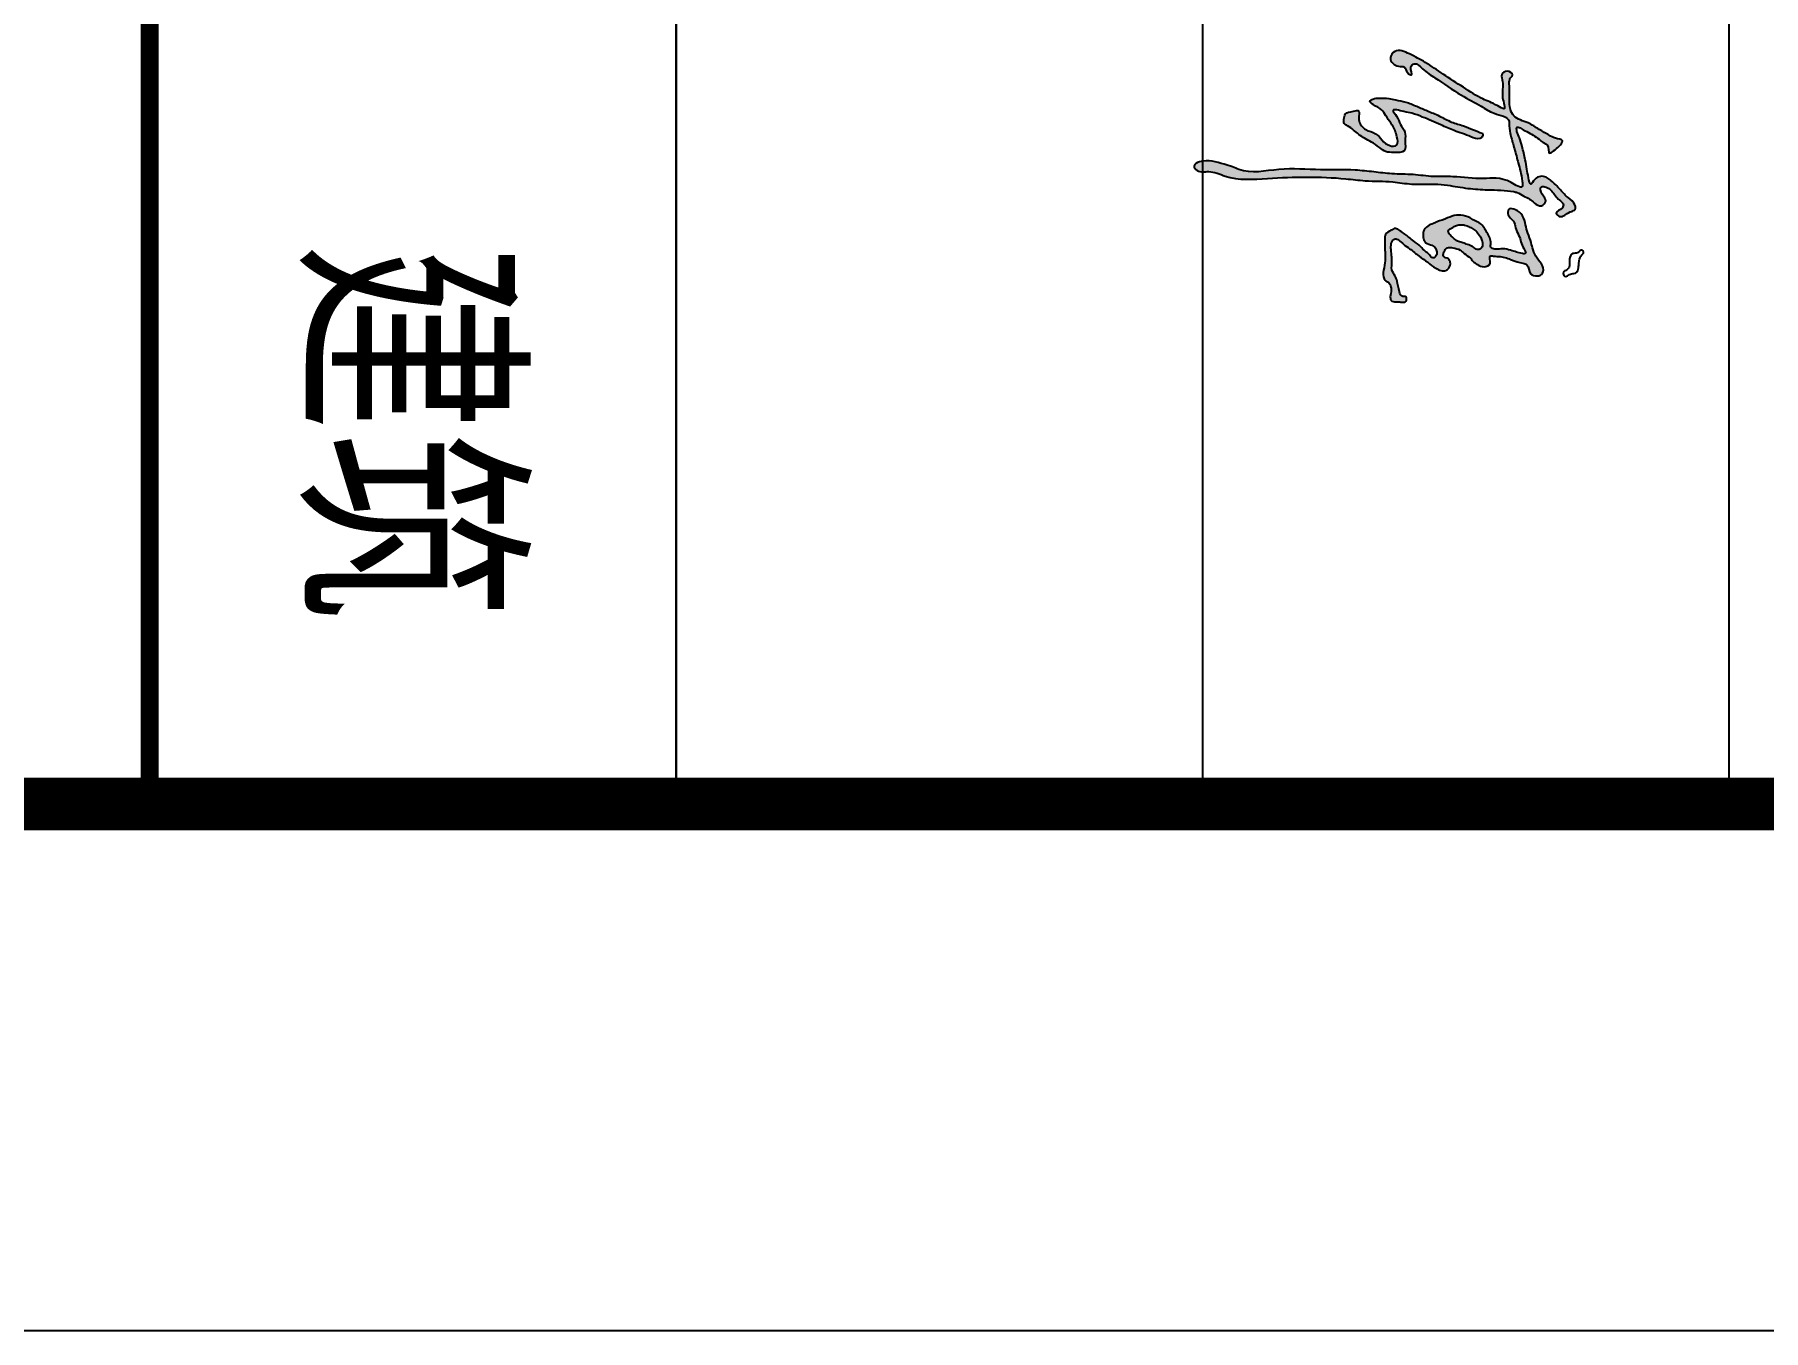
# Model space of a CAD drawing. Extents: x 174641 to 414490, y 73126 to 493158.
# Drawn here: x 366872 to 370156, y 171989 to 174450 of the extents above; entities that cross this region are included whole.
import ezdxf

# ---------------------------------------------------------------- set-up
doc = ezdxf.new("R2010")
doc.units = 0
doc.header["$LTSCALE"] = 1000
doc.header["$MEASUREMENT"] = 0
for name, color, linetype in [('PUB_TITLE', 7, 'Continuous'), ('TWT_TITLE', 7, 'Continuous'), ('文字和字符', 7, 'Continuous')]:
    doc.layers.add(name, color=color, linetype=linetype)
doc.styles.add('-宋体', font='', dxfattribs={"width": 0.8})
doc.styles.get('-宋体').set_extended_font_data('SimSun')

msp = doc.modelspace()

# ---------------------------------------------------------------- hatches: boundary and pattern name
at = {"layer": '文字和字符'}
h = msp.add_hatch(color=6, dxfattribs=at)
edge = h.paths.add_edge_path()
edge.add_spline(control_points=[(369673.3, 174350.5), (369673.3, 174350.3), (369673.4, 174325.8), (369672.9, 174310.4), (369683.4, 174289.1), (369708.3, 174285), (369728.5, 174269.7), (369747, 174260.7), (369759.3, 174252.1), (369778.9, 174251), (369766.7, 174236), (369759.8, 174231.1), (369745.4, 174219.8), (369749, 174240.9), (369738.1, 174243.9), (369727.8, 174253.3), (369712.4, 174263.1), (369699.3, 174269.3), (369686.6, 174276.8), (369687, 174262.9), (369693.7, 174253.5), (369698, 174234.2), (369703, 174215.1), (369706.6, 174194.2), (369708.9, 174181.6), (369713.2, 174159.7), (369722.7, 174181.6), (369740, 174182.4), (369754.4, 174171.4), (369766.9, 174159.4), (369780.4, 174142.5), (369794.9, 174134.4), (369801.5, 174117.2), (369789.1, 174114), (369781.3, 174109.1), (369772.5, 174103), (369764.9, 174105.6), (369759, 174114.7), (369774.5, 174117.2), (369777.1, 174130.2), (369763.6, 174137.6), (369757.3, 174150.2), (369747.3, 174158.9), (369740.4, 174161.1), (369729.7, 174162.4), (369734.7, 174144.6), (369746.5, 174135), (369733.2, 174121.4), (369720.6, 174129.4), (369711.9, 174138.2), (369699.9, 174143.3), (369690.7, 174149.8), (369667.5, 174154.7), (369636.1, 174154.8), (369593.9, 174157.2), (369560.5, 174163.6), (369524.9, 174167), (369489.9, 174164.3), (369446.4, 174172.1), (369404.3, 174171), (369325.5, 174181.3), (369237.4, 174179.6), (369147.9, 174171.6), (369106.1, 174193.4), (369083.1, 174186.5), (369070.5, 174202.4), (369098.6, 174215.3), (369121.3, 174206.2), (369146.2, 174199.5), (369178.2, 174183.9), (369237.3, 174198.4), (369309.8, 174191.9), (369370.3, 174194.1), (369415.3, 174189.5), (369451.9, 174184.7), (369489.9, 174185.1), (369528.4, 174179.3), (369572.6, 174181.5), (369623.9, 174173.3), (369661.7, 174181.7), (369699.8, 174153.8), (369696.4, 174182.7), (369690.7, 174203), (369684.3, 174228.3), (369679.1, 174245.3), (369675.5, 174259.9), (369672.4, 174272.7), (369674, 174293.8), (369643, 174298.5), (369616.3, 174316.6), (369576.4, 174336.6), (369539.8, 174363.4), (369511.4, 174380.5), (369495.7, 174398.7), (369482.3, 174387.8), (369492.2, 174369.5), (369476.7, 174377.8), (369476.4, 174390.9), (369458.2, 174387.6), (369441.6, 174403.1), (369458.4, 174425.1), (369486.6, 174412), (369515.3, 174397.1), (369549, 174373.4), (369584.7, 174350.8), (369619.9, 174327.5), (369643.4, 174319.9), (369668.9, 174303), (369655.5, 174337.7), (369664.3, 174354.1), (369655.5, 174374.6), (369668.5, 174383.5), (369681.8, 174375.9), (369677.3, 174369.3), (369674.3, 174367.3), (369673.9, 174363.7), (369672.2, 174359.2), (369673.3, 174350.6), (369673.3, 174350.5)], knot_values=[0, 0, 0, 0, 30.010681, 59.710914, 78.593199, 120.407305, 154.524141, 185.004149, 203.061643, 222.774317, 238.80713, 258.455944, 270.333782, 293.330836, 302.766156, 314.154011, 351.592667, 373.783884, 384.727657, 395.744414, 413.857163, 437.957453, 474.261753, 498.637383, 521.996218, 540.039757, 556.440551, 586.981856, 599.46137, 631.292047, 659.861277, 686.798362, 704.454635, 714.77327, 731.806988, 745.746399, 755.60273, 762.331918, 783.607358, 794.2488, 808.935268, 839.224822, 854.000646, 861.29652, 870.524529, 890.282084, 910.927322, 927.245681, 946.958313, 963.356978, 980.390735, 1000.003082, 1009.515457, 1078.314372, 1130.678307, 1184.843128, 1219.935368, 1279.461792, 1329.992924, 1402.614913, 1454.086505, 1659.988392, 1772.185683, 1817.246483, 1847.677046, 1862.240127, 1879.608782, 1944.488332, 1967.79145, 1986.349178, 2091.415626, 2201.453187, 2292.790848, 2342.000053, 2390.03078, 2446.006624, 2499.916829, 2551.206876, 2630.928051, 2705.368541, 2736.511304, 2751.139397, 2799.882761, 2838.437816, 2856.100871, 2874.060326, 2900.839764, 2911.90203, 2956.44123, 2995.684828, 3055.617738, 3138.927419, 3179.415616, 3204.798199, 3217.112426, 3237.828089, 3249.032304, 3266.585733, 3281.97368, 3312.759311, 3333.895438, 3372.534497, 3420.293911, 3476.863372, 3540.284988, 3599.822241, 3643.146119, 3661.15915, 3690.737213, 3733.200125, 3751.837118, 3768.448916, 3785.656639, 3792.541545, 3796.752385, 3800.355287, 3806.580356, 3819.839144, 3819.839144, 3819.839144, 3819.839144], degree=3, periodic=0)
h = msp.add_hatch(color=6, dxfattribs=at)
edge = h.paths.add_edge_path()
edge.add_spline(control_points=[(369621.2, 174262.5), (369621, 174262.5), (369601.5, 174270.9), (369586.2, 174277.3), (369562.1, 174283.2), (369540.9, 174295.9), (369518.2, 174304.8), (369497, 174313.6), (369477.5, 174322.7), (369459.2, 174325.1), (369443, 174329.9), (369427.9, 174329), (369416.5, 174329.4), (369405.3, 174323.6), (369418.4, 174313.7), (369430.2, 174310), (369438.8, 174294.7), (369448.2, 174282.6), (369456.1, 174269), (369460, 174255.8), (369463.5, 174237.7), (369435.2, 174238), (369425.8, 174263.5), (369399.4, 174267.1), (369386.1, 174283.3), (369387.4, 174295.6), (369388.1, 174307.6), (369373.9, 174302.9), (369360.5, 174302.7), (369359.1, 174290), (369357.4, 174280.4), (369368.2, 174276), (369380.2, 174266.4), (369394.5, 174254.1), (369412.4, 174245.6), (369425.3, 174236.9), (369438.2, 174226), (369454.3, 174226.7), (369478.4, 174224.6), (369474, 174248.1), (369477.4, 174265.2), (369464.6, 174279.3), (369461.8, 174293), (369445.2, 174311.6), (369473.3, 174303.1), (369489.2, 174301), (369513.6, 174291.2), (369539.5, 174280.2), (369570, 174266), (369594.8, 174259), (369613.7, 174249.5), (369624.1, 174255.5), (369621.3, 174262.4), (369621.2, 174262.5)], knot_values=[0, 0, 0, 0, 24.542793, 52.435959, 85.650583, 121.512598, 155.916917, 186.540407, 217.474406, 244.606868, 263.102829, 287.388558, 305.597528, 314.527085, 327.332873, 353.193682, 372.630675, 395.352625, 418.617204, 435.772151, 457.249665, 475.959444, 524.49024, 552.742939, 580.507685, 599.437854, 607.362997, 621.159879, 644.090151, 657.95728, 669.398503, 679.892715, 700.008206, 736.031643, 756.664286, 782.242284, 801.590045, 823.390719, 851.090423, 877.54929, 900.135028, 924.011869, 947.574779, 965.855715, 994.232281, 1016.328926, 1045.309406, 1098.032674, 1136.336698, 1183.774373, 1208.195694, 1217.866995, 1225.149506, 1225.149506, 1225.149506, 1225.149506], degree=3, periodic=0)
h = msp.add_hatch(color=6, dxfattribs=at)
edge = h.paths.add_edge_path()
edge.add_spline(control_points=[(369684.7, 174117.2), (369684.8, 174117.1), (369703.1, 174105.8), (369702.9, 174089.3), (369708.4, 174072), (369714.4, 174056.7), (369718.1, 174040.1), (369724.5, 174024.2), (369737.5, 174013.6), (369739.2, 173995.7), (369725.5, 173990), (369709, 173994.2), (369710.9, 174012.7), (369693.7, 174017.2), (369681, 174020), (369667.3, 174026.6), (369655.2, 174028.5), (369645.9, 174029), (369632.3, 174031.2), (369641.7, 174013.3), (369624.3, 174006.9), (369613.2, 174012.8), (369604.2, 174018.5), (369598, 174028), (369588.1, 174032.7), (369578.9, 174042.6), (369567.4, 174044.7), (369555.3, 174047.2), (369549.4, 174039.1), (369544.4, 174027), (369557.6, 174025.8), (369562.6, 174016.4), (369559.5, 174007.4), (369549.7, 173998.3), (369532.2, 174005.5), (369518.2, 174018), (369500.5, 174029.4), (369486.3, 174042), (369472.3, 174051), (369464.7, 174058.5), (369456.4, 174063.8), (369449, 174057.4), (369447.9, 174046.8), (369449, 174033.8), (369451.2, 174019.2), (369447.8, 174003.4), (369456.4, 173992.4), (369461.3, 173978.3), (369462.5, 173965.8), (369467.9, 173951.2), (369478.4, 173953.8), (369478.6, 173942.1), (369470.2, 173941.8), (369463.3, 173942.4), (369456.5, 173942.8), (369449.5, 173942.6), (369445.3, 173951.2), (369449.2, 173960.1), (369448.9, 173971.7), (369444, 173979.4), (369428.8, 173988), (369439.6, 174016.1), (369436.3, 174040.4), (369437, 174058.1), (369436.4, 174072.7), (369447.3, 174077.3), (369456.8, 174083.8), (369465.9, 174076.9), (369473.9, 174071.5), (369482.7, 174064.7), (369492.9, 174056.9), (369504, 174048.7), (369512.6, 174038.3), (369521.1, 174033.1), (369526.8, 174023.5), (369536.3, 174030.4), (369535.2, 174039), (369531.9, 174047.3), (369522.8, 174051.8), (369511.7, 174054.4), (369509.3, 174066), (369508.6, 174077.1), (369517.4, 174087.3), (369528.6, 174090.9), (369538, 174095.8), (369550.3, 174099), (369563.6, 174105.7), (369581.6, 174108.6), (369596.2, 174103.4), (369607.4, 174096.5), (369621.2, 174091), (369630.4, 174073.5), (369639.9, 174059), (369636.2, 174044.6), (369648.7, 174041.4), (369660.4, 174044.2), (369674.4, 174041), (369686.8, 174036.7), (369694.9, 174034.4), (369705.8, 174033.1), (369700.9, 174044.2), (369695.8, 174052.1), (369693, 174066.9), (369685, 174078.7), (369684, 174093), (369675, 174101.3), (369669.1, 174109.3), (369671.1, 174123), (369684.5, 174117.2), (369684.7, 174117.2)], knot_values=[0, 0, 0, 0, 24.512001, 49.882294, 72.277412, 98.738469, 118.409447, 143.109669, 167.776883, 187.618262, 203.042037, 222.126752, 247.275306, 258.48372, 289.86628, 303.795246, 321.379231, 338.707377, 347.328395, 366.307106, 385.237264, 403.506228, 418.562709, 428.786369, 449.648574, 463.118664, 483.023077, 498.54091, 507.708607, 523.614939, 538.272825, 548.331434, 564.446663, 573.613544, 601.356343, 627.727416, 655.753502, 687.468657, 707.386499, 724.030195, 733.822997, 742.988374, 758.369859, 776.521682, 797.368312, 820.285411, 838.875384, 852.53501, 881.495768, 896.424896, 904.484831, 916.221913, 924.49056, 934.624145, 946.353648, 953.359124, 961.492881, 980.267656, 992.004738, 1008.557493, 1015.80342, 1061.650078, 1099.490071, 1123.473109, 1136.892554, 1154.792681, 1167.453766, 1180.555905, 1196.223819, 1209.542153, 1226.270416, 1249.735518, 1266.970627, 1281.05191, 1293.130439, 1303.91699, 1316.71909, 1326.731209, 1339.888064, 1357.279911, 1369.076666, 1385.0742, 1402.881823, 1419.32573, 1433.82478, 1447.087554, 1471.921893, 1495.500471, 1520.791964, 1533.894554, 1550.83807, 1581.024251, 1611.984954, 1621.45011, 1633.096343, 1654.387173, 1674.742462, 1691.115782, 1707.380906, 1715.678547, 1723.570803, 1743.940975, 1761.902668, 1783.344225, 1802.439161, 1818.418402, 1831.919163, 1844.453477, 1860.498716, 1860.498716, 1860.498716, 1860.498716], degree=3, periodic=0)
edge = h.paths.add_edge_path(flags=16)
edge.add_spline(control_points=[(369619.3, 174062.8), (369619.3, 174062.9), (369613.5, 174074.6), (369606.2, 174080.1), (369597.3, 174084.7), (369589.3, 174088.5), (369580.6, 174089.4), (369573.1, 174088), (369566.9, 174084.9), (369562, 174081.8), (369555.8, 174078.6), (369559.4, 174069.7), (369566.2, 174064.3), (369573.8, 174057.3), (369583, 174055.4), (369591.7, 174051.8), (369601.2, 174049.6), (369607.7, 174043.3), (369615.4, 174040.9), (369621.7, 174045.5), (369622.8, 174053), (369621.4, 174057.7), (369619.3, 174062.7), (369619.3, 174062.8)], knot_values=[0, 0, 0, 0, 17.49913, 30.768414, 43.809406, 57.820521, 67.761158, 79.395962, 89.172864, 96.402516, 104.532234, 113.624822, 128.719094, 142.570854, 155.091253, 167.081152, 182.063386, 194.044375, 204.792336, 212.007375, 223.839632, 231.821798, 237.531752, 237.531752, 237.531752, 237.531752], degree=3, periodic=0)

# ---------------------------------------------------------------- linework, layer by layer
for p, q in [((368090.2, 180989), (368090.2, 172989)), ((369090.2, 180989), (369090.2, 172989)), ((370090.2, 180989), (370090.2, 172989)), ((368090.2, 172989), (368090.2, 175589))]:
    msp.add_line(p, q)
at = {"const_width": 34}
msp.add_lwpolyline([(367090.2, 180989), (367090.2, 172989)], dxfattribs=at)
at = {"layer": 'PUB_TITLE', "const_width": 100}
msp.add_lwpolyline([(413489.8, 180989), (413489.8, 172989), (356090.2, 172989), (356090.2, 180989)], close=True, dxfattribs=at)
at = {"layer": 'TWT_TITLE'}
msp.add_lwpolyline([(355090.2, 256089), (355090.2, 171989), (414490.2, 171989), (414490.2, 256089)], close=True, dxfattribs=at)
at = {"layer": 'TWT_TITLE', "const_width": 100}
msp.add_lwpolyline([(356090.2, 253589), (356090.2, 172989), (413490.2, 172989), (413490.2, 253589)], close=True, dxfattribs=at)
at = {"layer": '文字和字符', "color": 6}
for points, start_tangent, end_tangent in [([(369673.3, 174350.5), (369673.3, 174328.9), (369675.1, 174307.6), (369681.6, 174295.6), (369708.6, 174282.4), (369729.8, 174269.8), (369748.9, 174259), (369760.5, 174253.2), (369773.8, 174248.2), (369768, 174238.2), (369757.2, 174229.1), (369749.7, 174224.9), (369744.8, 174240.7), (369738.9, 174244.2), (369732.3, 174249), (369709.8, 174264), (369695.7, 174271.5), (369688.2, 174274), (369687.4, 174266.1), (369692.4, 174254), (369697.4, 174237.4), (369703.3, 174211.9), (369706.5, 174194.6), (369709.6, 174178.1), (369714, 174165.9), (369721.5, 174175), (369743.1, 174179.2), (369750.6, 174174.2), (369767.2, 174158.4), (369781.3, 174143.4), (369795.5, 174130.1), (369798, 174117.6), (369791.3, 174114.3), (369780.5, 174108.5), (369771.4, 174104.3), (369764.7, 174106.8), (369762.2, 174111), (369773.8, 174120.9), (369775.5, 174128.4), (369768, 174135.9), (369753.9, 174152.5), (369745.6, 174159.2), (369740.6, 174160.9), (369733.9, 174160.9), (369735.6, 174146.7), (369742.3, 174133.4), (369733.9, 174125.1), (369720.6, 174130.1), (369711.5, 174137.6), (369700.7, 174143.4), (369688.2, 174150), (369681.6, 174151.7), (369632.1, 174155.3), (369594.5, 174158), (369555.9, 174163.8), (369530.7, 174165.9), (369487.8, 174166.1), (369451.6, 174170.2), (369399.3, 174172.5), (369362.4, 174176.1), (369214, 174176.8), (369133.3, 174181.2), (369102, 174189.9), (369080.2, 174192.1), (369074.4, 174200.8), (369084.5, 174208.1), (369131.1, 174203.8), (369147.1, 174198.7), (369159.5, 174193.6), (369235.2, 174193.8), (369314.5, 174193.3), (369380.3, 174192.5), (369415.6, 174189.3), (369450, 174185.7), (369490.3, 174184), (369529, 174180.5), (369566, 174180.1), (369623.3, 174176.6), (369676.5, 174169.1), (369697.5, 174161.3), (369697.5, 174171.9), (369690, 174206.2), (369682.8, 174233), (369679.3, 174245.3), (369676, 174257.8), (369672.9, 174276.8), (369672.6, 174284.8), (369644.6, 174300.6), (369619.6, 174313.8), (369582, 174335), (369531.8, 174367.9), (369508.3, 174385.2), (369492.6, 174394.6), (369486.3, 174388.3), (369487.1, 174373.4), (369480, 174377.3), (369473.8, 174388.3), (369462.8, 174389.9), (369447.1, 174405.6), (369455.7, 174418.1), (369483.2, 174413.4), (369513.5, 174397.2), (369547.6, 174374.8), (369585.9, 174349.9), (369622.7, 174327.9), (369651, 174314.6), (369662.7, 174309.1), (369660.4, 174330.2), (369660.4, 174360.9), (369658.8, 174374.2), (369669, 174380.5), (369679.2, 174373.4), (369676.7, 174369.1), (369674.6, 174367), (369673.9, 174364.5), (369673, 174360.1), (369673.3, 174350.5)], (0, -1), (0, -1)), ([(369621.2, 174262.5), (369604.9, 174269.4), (369586.2, 174276.7), (369563.4, 174284), (369540.2, 174295.4), (369517.5, 174305.2), (369497.1, 174313.8), (369476.4, 174321.9), (369457.2, 174326), (369444.2, 174328.8), (369426.7, 174329.2), (369413.7, 174327.6), (369408.4, 174323.9), (369414.5, 174317), (369430.4, 174307.2), (369438.5, 174295.8), (369447.9, 174282.4), (369456, 174267.7), (369459.7, 174255.9), (369459.3, 174240.5), (369445.8, 174239.2), (369419.1, 174261.8), (369400.4, 174269.7), (369387.9, 174285.4), (369387.6, 174299), (369387, 174304.7), (369377.1, 174304.4), (369361.5, 174299), (369358.9, 174289.3), (369359.2, 174281.1), (369365.4, 174276.8), (369377.4, 174268.6), (369398.1, 174253), (369411.1, 174245.9), (369426.5, 174235.6), (369438.1, 174228), (369453.7, 174226.3), (369473.5, 174229.3), (369475.3, 174248.3), (369474.8, 174264.6), (369466.2, 174279.5), (369459, 174294.8), (369452.2, 174306.1), (369472.6, 174303.9), (369488.1, 174300.5), (369507.8, 174293.5), (369542.7, 174278.6), (369568.1, 174267.6), (369600.2, 174255.9), (369617.4, 174252.4), (369622.4, 174257.3), (369621.2, 174262.5)], (-0.919041, 0.394162), (-0.919041, 0.394162)), ([(369684.7, 174117.2), (369698.3, 174106), (369703.9, 174088.6), (369708.3, 174073), (369714.5, 174055), (369718.2, 174041.3), (369725.7, 174025.2), (369736.2, 174010.9), (369736.2, 173996.6), (369726.3, 173991.6), (369713.2, 173995.9), (369706.4, 174012.7), (369698.9, 174015.8), (369677.2, 174022), (369667.9, 174025.8), (369655.5, 174028.3), (369643, 174029.5), (369636.8, 174029.5), (369636.8, 174015.8), (369625, 174009), (369612.6, 174013.3), (369603.9, 174019.8), (369599.1, 174025.5), (369587.1, 174034.5), (369579.7, 174040.7), (369566, 174045), (369554.8, 174045), (369550.5, 174040.1), (369548, 174028.9), (369557.3, 174023.9), (369561, 174017.7), (369557.9, 174006.5), (369552.9, 174002.2), (369533.4, 174006.2), (369518.1, 174017.5), (369501.7, 174029.2), (369483.7, 174043.4), (369472.1, 174051.8), (369462.9, 174059.5), (369456.3, 174062.2), (369451, 174058.3), (369448.3, 174047.6), (369449.1, 174034.5), (369450.2, 174019.5), (369450.2, 174003), (369456.3, 173991.1), (369459.8, 173981.9), (369464.4, 173961.5), (369470.5, 173952.7), (369476.3, 173951.9), (369476.7, 173943.5), (369470.9, 173941.9), (369463.6, 173942.3), (369455.2, 173942.7), (369450.2, 173943.5), (369447.1, 173948.5), (369448.7, 173961.9), (369448.3, 173970.4), (369441.8, 173980.4), (369437.5, 173983.4), (369436.8, 174016.5), (369436.8, 174043.7), (369436.8, 174061), (369437.9, 174070.6), (369448.3, 174078.3), (369456.7, 174081.7), (369465.2, 174077.5), (369474.4, 174071), (369482.1, 174065.2), (369491.7, 174057.9), (369504.7, 174047.2), (369513.5, 174038.4), (369521.2, 174031.8), (369527.7, 174026.1), (369534.3, 174030.3), (369534.6, 174039.5), (369531.6, 174046), (369523.5, 174051), (369512.4, 174056.8), (369509.7, 174064.9), (369510.1, 174076.4), (369518.1, 174086.4), (369528.9, 174091.4), (369538.5, 174095.6), (369547.5, 174098.5), (369564.2, 174105), (369581.1, 174107.1), (369598.5, 174101.7), (369606.7, 174097.2), (369617.5, 174091.4), (369630.6, 174074), (369637.9, 174052.9), (369637.9, 174046.1), (369645.5, 174042.7), (369660.9, 174043.1), (369675.3, 174040.5), (369686.6, 174036.9), (369697.9, 174034.1), (369703.9, 174034.6), (369702.6, 174040.1), (369696.2, 174053.3), (369692.4, 174065.7), (369686, 174079.8), (369682.2, 174093), (369674.9, 174101.9), (369670.3, 174110.4), (369673.2, 174119), (369684.7, 174117.2)], (0.95874, -0.284283), (0.95874, -0.284283)), ([(369619.3, 174062.8), (369612.9, 174073.7), (369605.8, 174080), (369597.6, 174084.5), (369588.2, 174088.3), (369581.1, 174089), (369572.8, 174087.5), (369566.4, 174084.5), (369561.9, 174081.9), (369557.4, 174078.2), (369558.9, 174071.8), (369566.4, 174063.9), (369574.5, 174058), (369583, 174055.1), (369591.2, 174052.3), (369601.3, 174048.5), (369608.4, 174043.6), (369616, 174042.1), (369620.3, 174045.1), (369622.3, 174053.4), (369620.8, 174059), (369619.3, 174062.8)], (-0.370772, 0.928724), (-0.370772, 0.928724)), ([(369812.6, 174033.7), (369806.4, 174023.5), (369805.2, 174014.1), (369803.6, 174004.4), (369799.7, 173997.3), (369791.1, 173995.8), (369777.9, 173991.1), (369775.9, 173998.5), (369782.2, 174003.2), (369786.8, 174008.3), (369787.2, 174023.5), (369793.1, 174034.1), (369802.9, 174035.6), (369811.4, 174040.7), (369814.2, 174036.8), (369812.6, 174033.7)], (-0.736199, -0.676765), (-0.736199, -0.676765))]:
    msp.add_spline(points, degree=3, dxfattribs=dict(at, start_tangent=start_tangent, end_tangent=end_tangent))

# ---------------------------------------------------------------- texts
at = {"style": '-宋体', "width": 0.75}
msp.add_text('建筑', height=350, rotation=270, dxfattribs=at).set_placement((367413.2, 174054.5))

doc.saveas('drawing.dxf')
